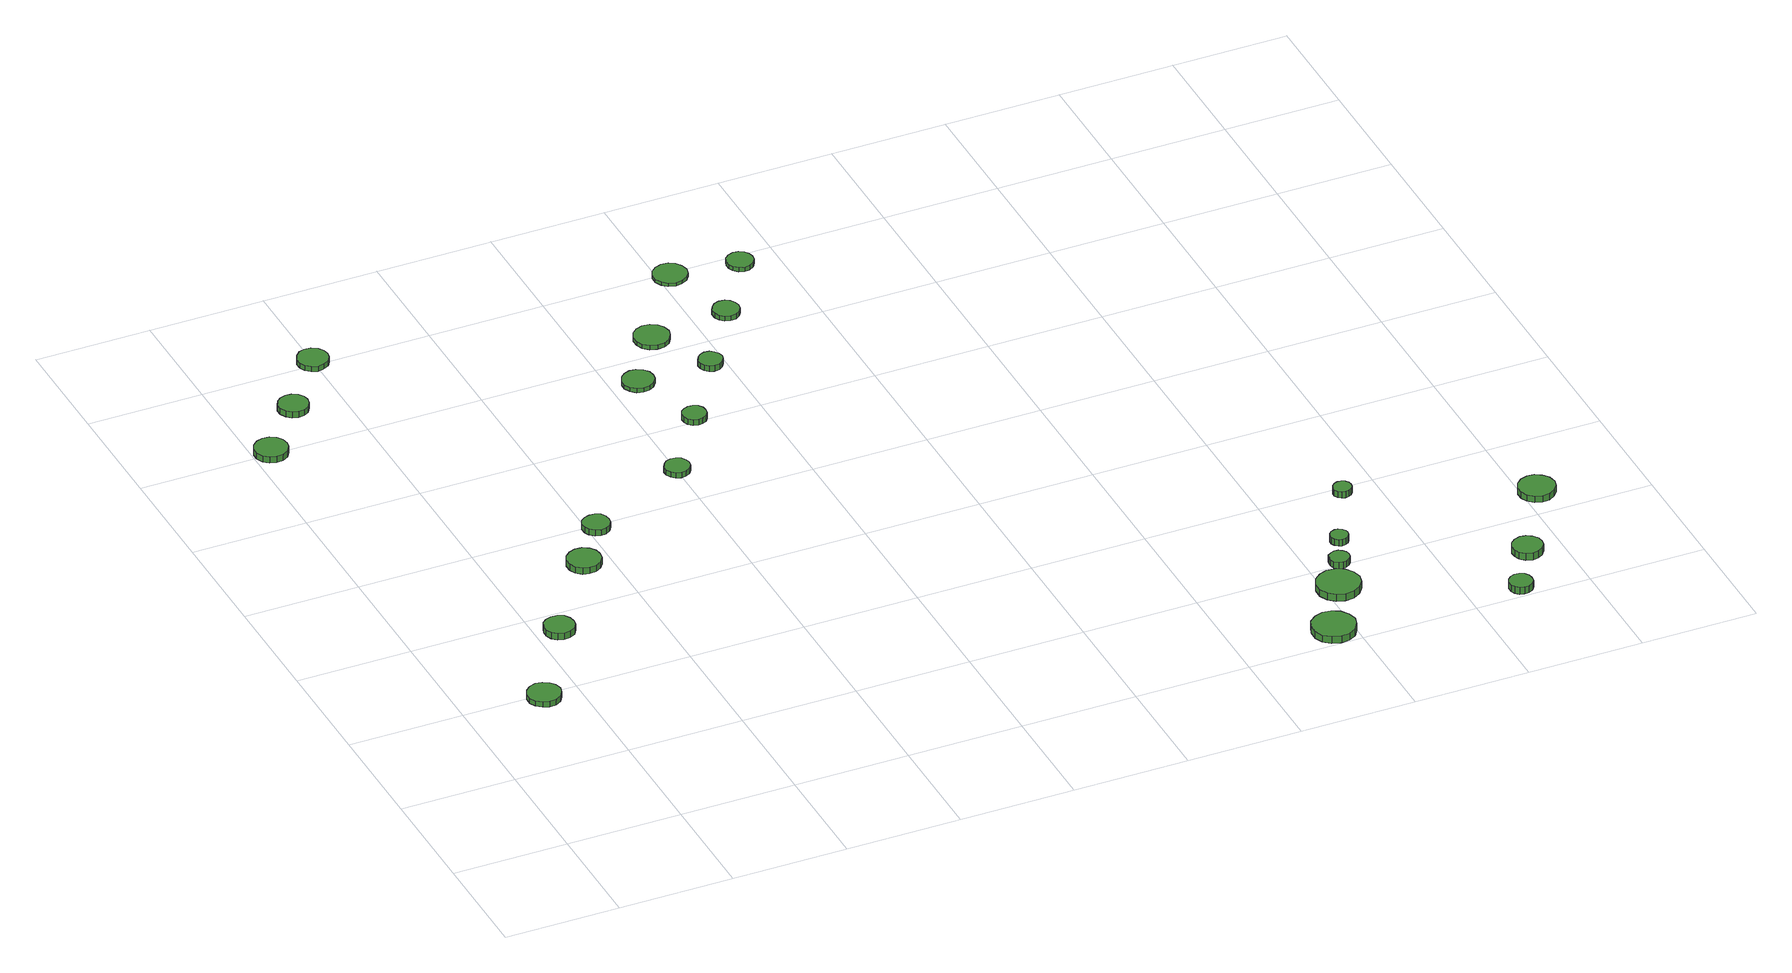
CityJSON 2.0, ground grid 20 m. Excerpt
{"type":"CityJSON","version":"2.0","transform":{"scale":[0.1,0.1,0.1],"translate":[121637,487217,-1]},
"CityObjects":{
"tree1":{"type":"SolitaryVegetationObject","attributes":{"function":"something"},"geometry":[{"type":"MultiSurface","lod":"1","boundaries":[[[0,1,2,3,4,5,6,7,8,9,10,11,12,13,14]],[[15,16,17,18,19,20,21,22,23,24,25,26,27,28,29]],[[0,29,28,1]],[[1,28,27,2]],[[2,27,26,3]],[[3,26,25,4]],[[4,25,24,5]],[[5,24,23,6]],[[6,23,22,7]],[[7,22,21,8]],[[8,21,20,9]],[[9,20,19,10]],[[10,19,18,11]],[[11,18,17,12]],[[12,17,16,13]],[[13,16,15,14]],[[14,15,29,0]]]}]},
"tree2":{"type":"SolitaryVegetationObject","attributes":{"function":"something"},"geometry":[{"type":"MultiSurface","lod":"1","boundaries":[[[30,31,32,33,34,35,36,37,38,39,40,41,42,43,44]],[[45,46,47,48,49,50,51,52,53,54,55,56,57,58,59]],[[30,59,58,31]],[[31,58,57,32]],[[32,57,56,33]],[[33,56,55,34]],[[34,55,54,35]],[[35,54,53,36]],[[36,53,52,37]],[[37,52,51,38]],[[38,51,50,39]],[[39,50,49,40]],[[40,49,48,41]],[[41,48,47,42]],[[42,47,46,43]],[[43,46,45,44]],[[44,45,59,30]]]}]},
"tree3":{"type":"SolitaryVegetationObject","attributes":{"function":"something"},"geometry":[{"type":"MultiSurface","lod":"1","boundaries":[[[60,61,62,63,64,65,66,67,68,69,70,71,72,73,74]],[[75,76,77,78,79,80,81,82,83,84,85,86,87,88,89]],[[60,89,88,61]],[[61,88,87,62]],[[62,87,86,63]],[[63,86,85,64]],[[64,85,84,65]],[[65,84,83,66]],[[66,83,82,67]],[[67,82,81,68]],[[68,81,80,69]],[[69,80,79,70]],[[70,79,78,71]],[[71,78,77,72]],[[72,77,76,73]],[[73,76,75,74]],[[74,75,89,60]]]}]},
"tree4":{"type":"SolitaryVegetationObject","attributes":{"function":"something"},"geometry":[{"type":"MultiSurface","lod":"1","boundaries":[[[90,91,92,93,94,95,96,97,98,99,100,101,102,103,104]],[[105,106,107,108,109,110,111,112,113,114,115,116,117,118,119]],[[90,119,118,91]],[[91,118,117,92]],[[92,117,116,93]],[[93,116,115,94]],[[94,115,114,95]],[[95,114,113,96]],[[96,113,112,97]],[[97,112,111,98]],[[98,111,110,99]],[[99,110,109,100]],[[100,109,108,101]],[[101,108,107,102]],[[102,107,106,103]],[[103,106,105,104]],[[104,105,119,90]]]}]},
"tree5":{"type":"SolitaryVegetationObject","attributes":{"function":"something"},"geometry":[{"type":"MultiSurface","lod":"1","boundaries":[[[120,121,122,123,124,125,126,127,128,129,130,131,132,133,134]],[[135,136,137,138,139,140,141,142,143,144,145,146,147,148,149]],[[120,149,148,121]],[[121,148,147,122]],[[122,147,146,123]],[[123,146,145,124]],[[124,145,144,125]],[[125,144,143,126]],[[126,143,142,127]],[[127,142,141,128]],[[128,141,140,129]],[[129,140,139,130]],[[130,139,138,131]],[[131,138,137,132]],[[132,137,136,133]],[[133,136,135,134]],[[134,135,149,120]]]}]},
"tree6":{"type":"SolitaryVegetationObject","attributes":{"function":"something"},"geometry":[{"type":"MultiSurface","lod":"1","boundaries":[[[150,151,152,153,154,155,156,157,158,159,160,161,162,163,164]],[[165,166,167,168,169,170,171,172,173,174,175,176,177,178,179]],[[150,179,178,151]],[[151,178,177,152]],[[152,177,176,153]],[[153,176,175,154]],[[154,175,174,155]],[[155,174,173,156]],[[156,173,172,157]],[[157,172,171,158]],[[158,171,170,159]],[[159,170,169,160]],[[160,169,168,161]],[[161,168,167,162]],[[162,167,166,163]],[[163,166,165,164]],[[164,165,179,150]]]}]},
"tree7":{"type":"SolitaryVegetationObject","attributes":{"function":"something"},"geometry":[{"type":"MultiSurface","lod":"1","boundaries":[[[180,181,182,183,184,185,186,187,188,189,190,191,192,193,194]],[[195,196,197,198,199,200,201,202,203,204,205,206,207,208,209]],[[180,209,208,181]],[[181,208,207,182]],[[182,207,206,183]],[[183,206,205,184]],[[184,205,204,185]],[[185,204,203,186]],[[186,203,202,187]],[[187,202,201,188]],[[188,201,200,189]],[[189,200,199,190]],[[190,199,198,191]],[[191,198,197,192]],[[192,197,196,193]],[[193,196,195,194]],[[194,195,209,180]]]}]},
"tree8":{"type":"SolitaryVegetationObject","attributes":{"function":"something"},"geometry":[{"type":"MultiSurface","lod":"1","boundaries":[[[210,211,212,213,214,215,216,217,218,219,220,221,222,223,224]],[[225,226,227,228,229,230,231,232,233,234,235,236,237,238,239]],[[210,239,238,211]],[[211,238,237,212]],[[212,237,236,213]],[[213,236,235,214]],[[214,235,234,215]],[[215,234,233,216]],[[216,233,232,217]],[[217,232,231,218]],[[218,231,230,219]],[[219,230,229,220]],[[220,229,228,221]],[[221,228,227,222]],[[222,227,226,223]],[[223,226,225,224]],[[224,225,239,210]]]}]},
"tree9":{"type":"SolitaryVegetationObject","attributes":{"function":"something"},"geometry":[{"type":"MultiSurface","lod":"1","boundaries":[[[240,241,242,243,244,245,246,247,248,249,250,251,252,253,254]],[[255,256,257,258,259,260,261,262,263,264,265,266,267,268,269]],[[240,269,268,241]],[[241,268,267,242]],[[242,267,266,243]],[[243,266,265,244]],[[244,265,264,245]],[[245,264,263,246]],[[246,263,262,247]],[[247,262,261,248]],[[248,261,260,249]],[[249,260,259,250]],[[250,259,258,251]],[[251,258,257,252]],[[252,257,256,253]],[[253,256,255,254]],[[254,255,269,240]]]}]},
"tree10":{"type":"SolitaryVegetationObject","attributes":{"function":"something"},"geometry":[{"type":"MultiSurface","lod":"1","boundaries":[[[270,271,272,273,274,275,276,277,278,279,280,281,282,283,284]],[[285,286,287,288,289,290,291,292,293,294,295,296,297,298,299]],[[270,299,298,271]],[[271,298,297,272]],[[272,297,296,273]],[[273,296,295,274]],[[274,295,294,275]],[[275,294,293,276]],[[276,293,292,277]],[[277,292,291,278]],[[278,291,290,279]],[[279,290,289,280]],[[280,289,288,281]],[[281,288,287,282]],[[282,287,286,283]],[[283,286,285,284]],[[284,285,299,270]]]}]},
"tree11":{"type":"SolitaryVegetationObject","attributes":{"function":"something"},"geometry":[{"type":"MultiSurface","lod":"1","boundaries":[[[300,301,302,303,304,305,306,307,308,309,310,311,312,313,314]],[[315,316,317,318,319,320,321,322,323,324,325,326,327,328,329]],[[300,329,328,301]],[[301,328,327,302]],[[302,327,326,303]],[[303,326,325,304]],[[304,325,324,305]],[[305,324,323,306]],[[306,323,322,307]],[[307,322,321,308]],[[308,321,320,309]],[[309,320,319,310]],[[310,319,318,311]],[[311,318,317,312]],[[312,317,316,313]],[[313,316,315,314]],[[314,315,329,300]]]}]},
"tree12":{"type":"SolitaryVegetationObject","attributes":{"function":"something"},"geometry":[{"type":"MultiSurface","lod":"1","boundaries":[[[330,331,332,333,334,335,336,337,338,339,340,341,342,343,344]],[[345,346,347,348,349,350,351,352,353,354,355,356,357,358,359]],[[330,359,358,331]],[[331,358,357,332]],[[332,357,356,333]],[[333,356,355,334]],[[334,355,354,335]],[[335,354,353,336]],[[336,353,352,337]],[[337,352,351,338]],[[338,351,350,339]],[[339,350,349,340]],[[340,349,348,341]],[[341,348,347,342]],[[342,347,346,343]],[[343,346,345,344]],[[344,345,359,330]]]}]},
"tree13":{"type":"SolitaryVegetationObject","attributes":{"function":"something"},"geometry":[{"type":"MultiSurface","lod":"1","boundaries":[[[360,361,362,363,364,365,366,367,368,369,370,371,372,373,374]],[[375,376,377,378,379,380,381,382,383,384,385,386,387,388,389]],[[360,389,388,361]],[[361,388,387,362]],[[362,387,386,363]],[[363,386,385,364]],[[364,385,384,365]],[[365,384,383,366]],[[366,383,382,367]],[[367,382,381,368]],[[368,381,380,369]],[[369,380,379,370]],[[370,379,378,371]],[[371,378,377,372]],[[372,377,376,373]],[[373,376,375,374]],[[374,375,389,360]]]}]},
"tree14":{"type":"SolitaryVegetationObject","attributes":{"function":"something"},"geometry":[{"type":"MultiSurface","lod":"1","boundaries":[[[390,391,392,393,394,395,396,397,398,399,400,401,402,403,404]],[[405,406,407,408,409,410,411,412,413,414,415,416,417,418,419]],[[390,419,418,391]],[[391,418,417,392]],[[392,417,416,393]],[[393,416,415,394]],[[394,415,414,395]],[[395,414,413,396]],[[396,413,412,397]],[[397,412,411,398]],[[398,411,410,399]],[[399,410,409,400]],[[400,409,408,401]],[[401,408,407,402]],[[402,407,406,403]],[[403,406,405,404]],[[404,405,419,390]]]}]},
"tree15":{"type":"SolitaryVegetationObject","attributes":{"function":"something"},"geometry":[{"type":"MultiSurface","lod":"1","boundaries":[[[420,421,422,423,424,425,426,427,428,429,430,431,432,433,434]],[[435,436,437,438,439,440,441,442,443,444,445,446,447,448,449]],[[420,449,448,421]],[[421,448,447,422]],[[422,447,446,423]],[[423,446,445,424]],[[424,445,444,425]],[[425,444,443,426]],[[426,443,442,427]],[[427,442,441,428]],[[428,441,440,429]],[[429,440,439,430]],[[430,439,438,431]],[[431,438,437,432]],[[432,437,436,433]],[[433,436,435,434]],[[434,435,449,420]]]}]},
"tree16":{"type":"SolitaryVegetationObject","attributes":{"function":"something"},"geometry":[{"type":"MultiSurface","lod":"1","boundaries":[[[450,451,452,453,454,455,456,457,458,459,460,461,462,463,464]],[[465,466,467,468,469,470,471,472,473,474,475,476,477,478,479]],[[450,479,478,451]],[[451,478,477,452]],[[452,477,476,453]],[[453,476,475,454]],[[454,475,474,455]],[[455,474,473,456]],[[456,473,472,457]],[[457,472,471,458]],[[458,471,470,459]],[[459,470,469,460]],[[460,469,468,461]],[[461,468,467,462]],[[462,467,466,463]],[[463,466,465,464]],[[464,465,479,450]]]}]},
"tree17":{"type":"SolitaryVegetationObject","attributes":{"function":"something"},"geometry":[{"type":"MultiSurface","lod":"1","boundaries":[[[480,481,482,483,484,485,486,487,488,489,490,491,492,493,494]],[[495,496,497,498,499,500,501,502,503,504,505,506,507,508,509]],[[480,509,508,481]],[[481,508,507,482]],[[482,507,506,483]],[[483,506,505,484]],[[484,505,504,485]],[[485,504,503,486]],[[486,503,502,487]],[[487,502,501,488]],[[488,501,500,489]],[[489,500,499,490]],[[490,499,498,491]],[[491,498,497,492]],[[492,497,496,493]],[[493,496,495,494]],[[494,495,509,480]]]}]},
"tree18":{"type":"SolitaryVegetationObject","attributes":{"function":"something"},"geometry":[{"type":"MultiSurface","lod":"1","boundaries":[[[510,511,512,513,514,515,516,517,518,519,520,521,522,523,524]],[[525,526,527,528,529,530,531,532,533,534,535,536,537,538,539]],[[510,539,538,511]],[[511,538,537,512]],[[512,537,536,513]],[[513,536,535,514]],[[514,535,534,515]],[[515,534,533,516]],[[516,533,532,517]],[[517,532,531,518]],[[518,531,530,519]],[[519,530,529,520]],[[520,529,528,521]],[[521,528,527,522]],[[522,527,526,523]],[[523,526,525,524]],[[524,525,539,510]]]}]},
"tree19":{"type":"SolitaryVegetationObject","attributes":{"function":"something"},"geometry":[{"type":"MultiSurface","lod":"1","boundaries":[[[540,541,542,543,544,545,546,547,548,549,550,551,552,553,554]],[[555,556,557,558,559,560,561,562,563,564,565,566,567,568,569]],[[540,569,568,541]],[[541,568,567,542]],[[542,567,566,543]],[[543,566,565,544]],[[544,565,564,545]],[[545,564,563,546]],[[546,563,562,547]],[[547,562,561,548]],[[548,561,560,549]],[[549,560,559,550]],[[550,559,558,551]],[[551,558,557,552]],[[552,557,556,553]],[[553,556,555,554]],[[554,555,569,540]]]}]},
"tree20":{"type":"SolitaryVegetationObject","attributes":{"function":"something"},"geometry":[{"type":"MultiSurface","lod":"1","boundaries":[[[570,571,572,573,574,575,576,577,578,579,580,581,582,583,584]],[[585,586,587,588,589,590,591,592,593,594,595,596,597,598,599]],[[570,599,598,571]],[[571,598,597,572]],[[572,597,596,573]],[[573,596,595,574]],[[574,595,594,575]],[[575,594,593,576]],[[576,593,592,577]],[[577,592,591,578]],[[578,591,590,579]],[[579,590,589,580]],[[580,589,588,581]],[[581,588,587,582]],[[582,587,586,583]],[[583,586,585,584]],[[584,585,599,570]]]}]},
"tree21":{"type":"SolitaryVegetationObject","attributes":{"function":"something"},"geometry":[{"type":"MultiSurface","lod":"1","boundaries":[[[600,601,602,603,604,605,606,607,608,609,610,611,612,613,614]],[[615,616,617,618,619,620,621,622,623,624,625,626,627,628,629]],[[600,629,628,601]],[[601,628,627,602]],[[602,627,626,603]],[[603,626,625,604]],[[604,625,624,605]],[[605,624,623,606]],[[606,623,622,607]],[[607,622,621,608]],[[608,621,620,609]],[[609,620,619,610]],[[610,619,618,611]],[[611,618,617,612]],[[612,617,616,613]],[[613,616,615,614]],[[614,615,629,600]]]}]},
"tree22":{"type":"SolitaryVegetationObject","attributes":{"function":"something"},"geometry":[{"type":"MultiSurface","lod":"1","boundaries":[[[630,631,632,633,634,635,636,637,638,639,640,641,642,643,644]],[[645,646,647,648,649,650,651,652,653,654,655,656,657,658,659]],[[630,659,658,631]],[[631,658,657,632]],[[632,657,656,633]],[[633,656,655,634]],[[634,655,654,635]],[[635,654,653,636]],[[636,653,652,637]],[[637,652,651,638]],[[638,651,650,639]],[[639,650,649,640]],[[640,649,648,641]],[[641,648,647,642]],[[642,647,646,643]],[[643,646,645,644]],[[644,645,659,630]]]}]},
"tree23":{"type":"SolitaryVegetationObject","attributes":{"function":"something"},"geometry":[{"type":"MultiSurface","lod":"1","boundaries":[[[660,661,662,663,664,665,666,667,668,669,670,671,672,673,674]],[[675,676,677,678,679,680,681,682,683,684,685,686,687,688,689]],[[660,689,688,661]],[[661,688,687,662]],[[662,687,686,663]],[[663,686,685,664]],[[664,685,684,665]],[[665,684,683,666]],[[666,683,682,667]],[[667,682,681,668]],[[668,681,680,669]],[[669,680,679,670]],[[670,679,678,671]],[[671,678,677,672]],[[672,677,676,673]],[[673,676,675,674]],[[674,675,689,660]]]}]}
},
"vertices":[
[169,392,16],[166,404,16],[159,413,16],[149,419,16],[137,421,16],[126,417,16],[117,409,16],[112,398,16],[112,386,16],[117,376,16],[126,368,16],[137,364,16],[149,365,16],[159,371,16],[166,381,16],[166,381,6],[159,371,6],[149,365,6],[137,364,6],[126,368,6],[117,376,6],[112,386,6],[112,398,6],[117,409,6],[126,417,6],[137,421,6],[149,419,6],[159,413,6],[166,404,6],[169,392,6],
[60,1203,18],[58,1215,18],[51,1224,18],[41,1230,18],[29,1231,18],[18,1228,18],[9,1220,18],[4,1209,18],[4,1197,18],[9,1186,18],[18,1179,18],[29,1175,18],[41,1176,18],[51,1182,18],[58,1192,18],[58,1192,6],[51,1182,6],[41,1176,6],[29,1175,6],[18,1179,6],[9,1186,6],[4,1197,6],[4,1209,6],[9,1220,6],[18,1228,6],[29,1231,6],[41,1230,6],[51,1224,6],[58,1215,6],[60,1203,6],
[264,548,22],[262,559,22],[256,568,22],[246,573,22],[235,574,22],[225,571,22],[217,564,22],[213,554,22],[213,543,22],[217,533,22],[225,526,22],[235,522,22],[246,524,22],[256,529,22],[262,538,22],[262,538,10],[256,529,10],[246,524,10],[235,522,10],[225,526,10],[217,533,10],[213,543,10],[213,554,10],[217,564,10],[225,571,10],[235,574,10],[246,573,10],[256,568,10],[262,559,10],[264,548,10],
[142,1303,17],[140,1313,17],[134,1322,17],[124,1327,17],[114,1328,17],[104,1325,17],[96,1318,17],[91,1308,17],[91,1297,17],[96,1287,17],[104,1280,17],[114,1277,17],[124,1278,17],[134,1283,17],[140,1292,17],[140,1292,6],[134,1283,6],[124,1278,6],[114,1277,6],[104,1280,6],[96,1287,6],[91,1297,6],[91,1308,6],[96,1318,6],[104,1325,6],[114,1328,6],[124,1327,6],[134,1322,6],[140,1313,6],[142,1303,6],
[381,702,23],[379,714,23],[372,724,23],[361,730,23],[349,731,23],[338,727,23],[329,719,23],[324,708,23],[324,696,23],[329,685,23],[338,677,23],[349,674,23],[361,675,23],[372,681,23],[379,691,23],[379,691,11],[372,681,11],[361,675,11],[349,674,11],[338,677,11],[329,685,11],[324,696,11],[324,708,11],[329,719,11],[338,727,11],[349,731,11],[361,730,11],[372,724,11],[379,714,11],[381,702,11],
[225,1408,17],[223,1418,17],[217,1427,17],[207,1433,17],[196,1434,17],[186,1431,17],[178,1423,17],[173,1413,17],[173,1402,17],[178,1392,17],[186,1385,17],[196,1381,17],[207,1383,17],[217,1388,17],[223,1397,17],[223,1397,7],[217,1388,7],[207,1383,7],[196,1381,7],[186,1385,7],[178,1392,7],[173,1402,7],[173,1413,7],[178,1423,7],[186,1431,7],[196,1434,7],[207,1433,7],[217,1427,7],[223,1418,7],[225,1408,7],
[439,794,17],[437,804,17],[432,812,17],[423,816,17],[414,817,17],[405,814,17],[397,808,17],[393,799,17],[393,789,17],[397,781,17],[405,774,17],[414,771,17],[423,772,17],[432,777,17],[437,785,17],[437,785,6],[432,777,6],[423,772,6],[414,771,6],[405,774,6],[397,781,6],[393,789,6],[393,799,6],[397,808,6],[405,814,6],[414,817,6],[423,816,6],[432,812,6],[437,804,6],[439,794,6],
[623,888,16],[621,896,16],[616,904,16],[608,908,16],[599,909,16],[590,906,16],[584,900,16],[580,892,16],[580,883,16],[584,875,16],[590,869,16],[599,866,16],[608,867,16],[616,872,16],[621,879,16],[621,879,6],[616,872,6],[608,867,6],[599,866,6],[590,869,6],[584,875,6],[580,883,6],[580,892,6],[584,900,6],[590,906,6],[599,909,6],[608,908,6],[616,904,6],[621,896,6],[623,888,6],
[675,1139,14],[673,1150,14],[666,1159,14],[656,1165,14],[645,1166,14],[634,1162,14],[626,1155,14],[621,1144,14],[621,1133,14],[626,1123,14],[634,1115,14],[645,1112,14],[656,1113,14],[666,1119,14],[673,1128,14],[673,1128,6],[666,1119,6],[656,1113,6],[645,1112,6],[634,1115,6],[626,1123,6],[621,1133,6],[621,1144,6],[626,1155,6],[634,1162,6],[645,1166,6],[656,1165,6],[666,1159,6],[673,1150,6],[675,1139,6],
[708,1011,17],[707,1019,17],[702,1026,17],[694,1030,17],[686,1031,17],[678,1028,17],[671,1023,17],[668,1015,17],[668,1006,17],[671,999,17],[678,993,17],[686,990,17],[694,991,17],[702,995,17],[707,1002,17],[707,1002,6],[702,995,6],[694,991,6],[686,990,6],[678,993,6],[671,999,6],[668,1006,6],[668,1015,6],[671,1023,6],[678,1028,6],[686,1031,6],[694,1030,6],[702,1026,6],[707,1019,6],[708,1011,6],
[750,1243,14],[747,1255,14],[740,1265,14],[729,1272,14],[716,1273,14],[704,1269,14],[695,1261,14],[690,1249,14],[690,1237,14],[695,1225,14],[704,1217,14],[716,1213,14],[729,1214,14],[740,1220,14],[747,1231,14],[747,1231,6],[740,1220,6],[729,1214,6],[716,1213,6],[704,1217,6],[695,1225,6],[690,1237,6],[690,1249,6],[695,1261,6],[704,1269,6],[716,1273,6],[729,1272,6],[740,1265,6],[747,1255,6],[750,1243,6],
[796,1139,17],[794,1147,17],[789,1154,17],[782,1159,17],[773,1160,17],[765,1157,17],[759,1151,17],[755,1143,17],[755,1135,17],[759,1127,17],[765,1121,17],[773,1118,17],[782,1119,17],[789,1124,17],[794,1131,17],[794,1131,6],[789,1124,6],[782,1119,6],[773,1118,6],[765,1121,6],[759,1127,6],[755,1135,6],[755,1143,6],[759,1151,6],[765,1157,6],[773,1160,6],[782,1159,6],[789,1154,6],[794,1147,6],[796,1139,6],
[881,1261,15],[879,1270,15],[874,1278,15],[866,1283,15],[856,1284,15],[847,1281,15],[840,1274,15],[836,1266,15],[836,1256,15],[840,1247,15],[847,1241,15],[856,1238,15],[866,1239,15],[874,1244,15],[879,1252,15],[879,1252,6],[874,1244,6],[866,1239,6],[856,1238,6],[847,1241,6],[840,1247,6],[836,1256,6],[836,1266,6],[840,1274,6],[847,1281,6],[856,1284,6],[866,1283,6],[874,1278,6],[879,1270,6],[881,1261,6],
[849,1391,13],[846,1403,13],[839,1413,13],[829,1419,13],[817,1420,13],[805,1416,13],[796,1408,13],[791,1397,13],[791,1385,13],[796,1374,13],[805,1366,13],[817,1362,13],[829,1364,13],[839,1370,13],[846,1379,13],[846,1379,7],[839,1370,7],[829,1364,7],[817,1362,7],[805,1366,7],[796,1374,7],[791,1385,7],[791,1397,7],[796,1408,7],[805,1416,7],[817,1420,7],[829,1419,7],[839,1413,7],[846,1403,7],[849,1391,7],
[959,1377,15],[957,1386,15],[952,1394,15],[943,1399,15],[934,1400,15],[925,1397,15],[918,1391,15],[914,1382,15],[914,1372,15],[918,1364,15],[925,1357,15],[934,1354,15],[943,1355,15],[952,1360,15],[957,1368,15],[957,1368,7],[952,1360,7],[943,1355,7],[934,1354,7],[925,1357,7],[918,1364,7],[914,1372,7],[914,1382,7],[918,1391,7],[925,1397,7],[934,1400,7],[943,1399,7],[952,1394,7],[957,1386,7],[959,1377,7],
[1404,38,19],[1400,53,19],[1391,66,19],[1378,73,19],[1363,75,19],[1348,70,19],[1336,60,19],[1330,46,19],[1330,30,19],[1336,16,19],[1348,6,19],[1363,1,19],[1378,3,19],[1391,10,19],[1400,23,19],[1400,23,6],[1391,10,6],[1378,3,6],[1363,1,6],[1348,6,6],[1336,16,6],[1330,30,6],[1330,46,6],[1336,60,6],[1348,70,6],[1363,75,6],[1378,73,6],[1391,66,6],[1400,53,6],[1404,38,6],
[1460,142,20],[1456,157,20],[1447,170,20],[1434,177,20],[1418,179,20],[1404,174,20],[1392,164,20],[1386,150,20],[1386,134,20],[1392,120,20],[1404,110,20],[1418,105,20],[1434,107,20],[1447,115,20],[1456,127,20],[1456,127,7],[1447,115,7],[1434,107,7],[1418,105,7],[1404,110,7],[1392,120,7],[1386,134,7],[1386,150,7],[1392,164,7],[1404,174,7],[1418,179,7],[1434,177,7],[1447,170,7],[1456,157,7],[1460,142,7],
[1471,206,20],[1469,214,20],[1465,219,20],[1459,223,20],[1452,224,20],[1445,221,20],[1439,217,20],[1437,210,20],[1437,203,20],[1439,196,20],[1445,191,20],[1452,189,20],[1459,190,20],[1465,194,20],[1469,199,20],[1469,199,8],[1465,194,8],[1459,190,8],[1452,189,8],[1445,191,8],[1439,196,8],[1437,203,8],[1437,210,8],[1439,217,8],[1445,221,8],[1452,224,8],[1459,223,8],[1465,219,8],[1469,214,8],[1471,206,8],
[1494,262,21],[1493,268,21],[1489,273,21],[1483,277,21],[1477,277,21],[1471,275,21],[1466,271,21],[1463,265,21],[1463,259,21],[1466,253,21],[1471,248,21],[1477,246,21],[1483,247,21],[1489,250,21],[1493,256,21],[1493,256,9],[1489,250,9],[1483,247,9],[1477,246,9],[1471,248,9],[1466,253,9],[1463,259,9],[1463,265,9],[1466,271,9],[1471,275,9],[1477,277,9],[1483,277,9],[1489,273,9],[1493,268,9],[1494,262,9],
[1554,381,23],[1553,387,23],[1549,392,23],[1543,395,23],[1537,396,23],[1531,394,23],[1526,390,23],[1523,384,23],[1523,377,23],[1526,371,23],[1531,367,23],[1537,365,23],[1543,366,23],[1549,369,23],[1553,374,23],[1553,374,11],[1549,369,11],[1543,366,11],[1537,365,11],[1531,367,11],[1526,371,11],[1523,377,11],[1523,384,11],[1526,390,11],[1531,394,11],[1537,396,11],[1543,395,11],[1549,392,11],[1553,387,11],[1554,381,11],
[1709,25,19],[1708,33,19],[1703,40,19],[1695,44,19],[1687,45,19],[1679,42,19],[1673,36,19],[1670,29,19],[1670,20,19],[1673,13,19],[1679,7,19],[1687,5,19],[1695,5,19],[1703,10,19],[1708,16,19],[1708,16,6],[1703,10,6],[1695,5,6],[1687,5,6],[1679,7,6],[1673,13,6],[1670,20,6],[1670,29,6],[1673,36,6],[1679,42,6],[1687,45,6],[1695,44,6],[1703,40,6],[1708,33,6],[1709,25,6],
[1766,110,21],[1764,120,21],[1757,129,21],[1748,134,21],[1738,136,21],[1727,132,21],[1719,125,21],[1715,115,21],[1715,105,21],[1719,95,21],[1727,88,21],[1738,84,21],[1748,86,21],[1757,91,21],[1764,100,21],[1764,100,8],[1757,91,8],[1748,86,8],[1738,84,8],[1727,88,8],[1719,95,8],[1715,105,8],[1715,115,8],[1719,125,8],[1727,132,8],[1738,136,8],[1748,134,8],[1757,129,8],[1764,120,8],[1766,110,8],
[1853,252,24],[1850,265,24],[1842,275,24],[1831,282,24],[1818,283,24],[1806,279,24],[1796,270,24],[1791,258,24],[1791,245,24],[1796,234,24],[1806,225,24],[1818,221,24],[1831,222,24],[1842,229,24],[1850,239,24],[1850,239,12],[1842,229,12],[1831,222,12],[1818,221,12],[1806,225,12],[1796,234,12],[1791,245,12],[1791,258,12],[1796,270,12],[1806,279,12],[1818,283,12],[1831,282,12],[1842,275,12],[1850,265,12],[1853,252,12]
]}
